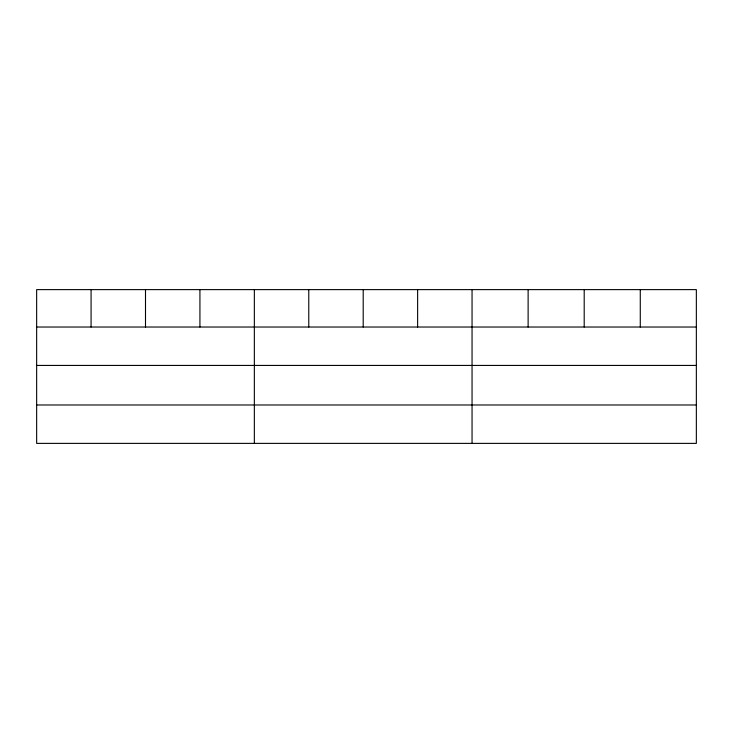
<?xml version="1.0" encoding="UTF-8"?>
<svg xmlns="http://www.w3.org/2000/svg" width="733" height="733" viewBox="0 0 733 733"><rect width="100%" height="100%" fill="white"/><g stroke="black" fill="none" stroke-linecap="round" stroke-linejoin="round"><path stroke-width="1.1" d="M696.35 365.428L696.35 289.617L36.65 289.617L36.65 443.383L696.35 443.383L696.35 365.428L36.65 365.428M36.65 327.028L696.35 327.028M36.65 404.983L696.35 404.983M640.275 289.617L640.275 327.028M584.201 289.617L584.201 327.028M528.126 289.617L528.126 327.028M472.052 289.617L472.052 443.383M417.627 289.617L417.627 327.028M363.202 289.617L363.202 327.028M308.776 289.617L308.776 327.028M254.351 289.617L254.351 443.383M199.926 289.617L199.926 327.028M145.501 289.617L145.501 327.028M91.075 289.617L91.075 327.028"/></g></svg>
